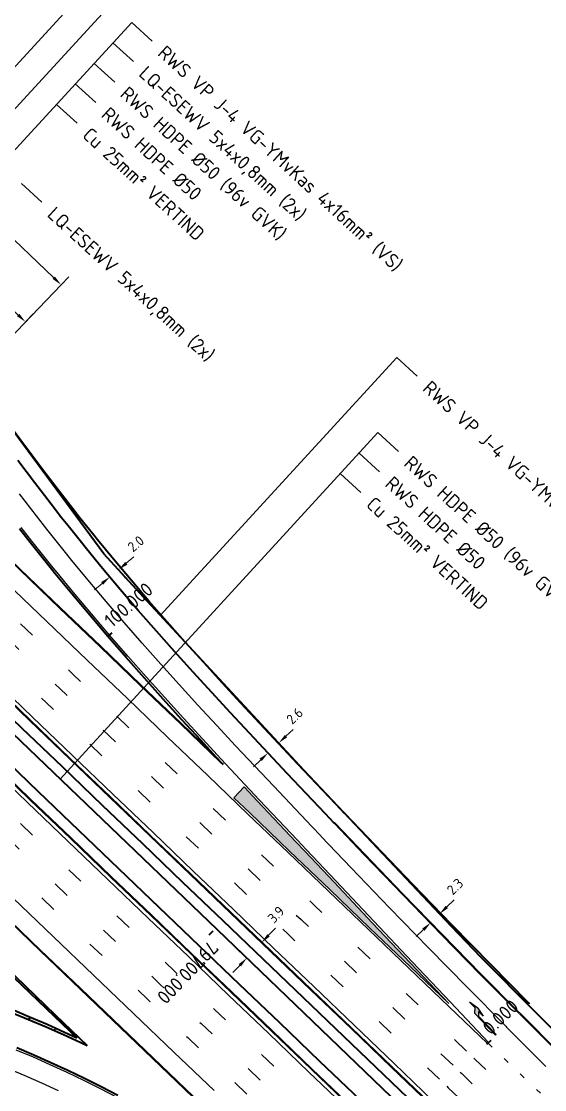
# Model space of a CAD drawing. Header units: metres. Extents: x 134219 to 139178, y 438661 to 444352.
# Drawn here: x 138627.3 to 138721.3, y 439096.6 to 439288.6 of the extents above; entities that cross this region are included whole.
import ezdxf
from ezdxf.enums import TextEntityAlignment as Align

# ---------------------------------------------------------------- set-up
doc = ezdxf.new("R2010")
doc.units = ezdxf.units.M
doc.linetypes.add('13strp', pattern=[4, 1, -3])
doc.linetypes.add('39strp', pattern=[12, 3, -9])
doc.layers.get('DEFPOINTS').update_dxf_attribs({"color": 193})
for name, color, linetype, lineweight in [('N-WE-KL-ET_LS_OV_KABEL-G', 10, 'KL-LS-OV-N', 35), ('N-WE-KL-ET_LS_OV_KABEL-M', 7, 'Continuous', 18), ('N-WE-KL-ET_LS_OV_KABEL-T25', 7, 'Continuous', 25), ('Utd-geleiderail-nw', 8, 'glm a2ee v014$0$f2m40080', 35), ('Utd-ondergr-nw', 8, '13strp', 35), ('X-XX-AL-AANPIJLING-S', 7, 'Continuous', 25)]:
    doc.layers.add(name, color=color, linetype=linetype, lineweight=lineweight)
doc.layers.add('Utd-weg-nw', color=8, linetype='Continuous')
doc.styles.add('alm a2ee v011$0$rtw_iso', font='NLCS-ISO.ttf')
doc.styles.add('NLCS-ISO', font='NLCS-ISO.ttf')
doc.styles.add('NLCS_18', font='NLCS-ISO.ttf', dxfattribs={"height": 1.8})
doc.linetypes.add('glm a2ee v014$0$f2m40080', pattern='A,2,-1,[160,RTW.shx,S=0.5,R=0,X=0,Y=0],-1', length=4)
doc.linetypes.add('KL-LS-OV-N', pattern='A,4,-1,[103,NLCS.SHX,S=0.75,R=0,X=0,Y=0],-1,4,-1.5,["0V",Standard,S=1,R=0,X=0,Y=-0.5],-3', length=14.5)
doc.dimstyles.new('NLCS_t18_pijl_Dimension_l3_h1', dxfattribs={"dimtxt": 1.8, "dimasz": 1.8, "dimexe": 2, "dimexo": 2, "dimgap": 0.7, "dimtad": 1, "dimdec": 1, "dimzin": 0, "dimdsep": 46, "dimtxsty": 'NLCS_18', "dimcen": 2.5, "dimdle": 2, "dimclrd": 256, "dimclre": 256, "dimclrt": 256, "dimadec": 1, "dimazin": 0, "dimtfac": 1, "dimtdec": 1, "dimtofl": 0, "dimtmove": 1, "dimatfit": 0, "dimfxl": 0, "dimtolj": 1, "dimtzin": 0, "dimlwd": 18, "dimlwe": 18, "dimarcsym": 0})

# ---------------------------------------------------------------- blocks, each defined once
blk = doc.blocks.new('Dwm A2 aanvulling$0$pijlre_750')
blk.add_hatch(color=256).paths.add_polyline_path([(5.2, -0.38), (4, -0.38), (5.7, -0.68), (7.5, -0.38), (6.2, -0.38), (5.45, 0.37), (0, 0.37), (0, 0.23), (4.6, 0.23)])
for p, q in [((0, 0.37), (5.45, 0.37)), ((0, 0.37), (0, 0.23)), ((0, 0.23), (4.6, 0.23)), ((5.2, -0.38), (4.6, 0.23)), ((6.2, -0.38), (5.45, 0.37)), ((4, -0.38), (5.2, -0.38)), ((5.7, -0.68), (4, -0.38)), ((5.7, -0.68), (7.5, -0.38)), ((6.2, -0.38), (7.5, -0.38))]:
    blk.add_line(p, q)
blk = doc.blocks.new('*D513')
at = {"layer": 'DEFPOINTS', "color": 0, "transparency": 16777216}
for p in [(138670.48, 439123.02), (138667.8, 439120.22), (138667.8, 439120.22)]:
    blk.add_point(p, dxfattribs=at)
at = {"layer": 'N-WE-KL-ET_LS_OV_KABEL-M', "linetype": 'Continuous', "lineweight": 18, "transparency": 16777216}
for p, q in [((138671.73, 439124.32), (138672.97, 439125.62)), ((138666.55, 439118.92), (138665.31, 439117.62))]:
    blk.add_line(p, q, dxfattribs=at)
at = {"layer": 'N-WE-KL-ET_LS_OV_KABEL-M', "lineweight": 18, "transparency": 16777216}
for p, q in [((138670.48, 439123.02), (138671.93, 439121.64)), ((138667.8, 439120.22), (138666.35, 439121.6))]:
    blk.add_line(p, q, dxfattribs=at)
at = {"layer": 'N-WE-KL-ET_LS_OV_KABEL-M', "transparency": 16777216}
for points in [[(138671.51, 439124.53), (138671.95, 439124.11), (138670.48, 439123.02)], [(138666.34, 439119.13), (138666.77, 439118.71), (138667.8, 439120.22)]]:
    blk.add_solid(points, dxfattribs=at)
at = {"layer": 'N-WE-KL-ET_LS_OV_KABEL-M', "transparency": 16777216, "insert": (138673.08, 439128.04), "char_height": 1.8, "attachment_point": 5, "rotation": 46.2058, "style": 'NLCS_18'}
blk.add_mtext('\\A1;3.9', dxfattribs=at)
blk = doc.blocks.new('*D521')
at = {"layer": 'DEFPOINTS', "color": 0, "transparency": 16777216}
for p in [(138702.44, 439128.17), (138702.44, 439128.17), (138700.82, 439126.59)]:
    blk.add_point(p, dxfattribs=at)
at = {"layer": 'N-WE-KL-ET_LS_OV_KABEL-M', "linetype": 'Continuous', "lineweight": 18, "transparency": 16777216}
for p, q in [((138703.74, 439129.42), (138705.03, 439130.68)), ((138699.53, 439125.34), (138698.23, 439124.08))]:
    blk.add_line(p, q, dxfattribs=at)
at = {"layer": 'N-WE-KL-ET_LS_OV_KABEL-M', "lineweight": 18, "transparency": 16777216}
for p, q in [((138702.44, 439128.17), (138703.84, 439126.74)), ((138700.82, 439126.59), (138702.21, 439125.16))]:
    blk.add_line(p, q, dxfattribs=at)
at = {"layer": 'N-WE-KL-ET_LS_OV_KABEL-M', "transparency": 16777216}
for points in [[(138703.53, 439129.64), (138703.95, 439129.21), (138702.44, 439128.17)], [(138699.32, 439125.55), (138699.73, 439125.12), (138700.82, 439126.59)]]:
    blk.add_solid(points, dxfattribs=at)
at = {"layer": 'N-WE-KL-ET_LS_OV_KABEL-M', "transparency": 16777216, "insert": (138705.22, 439133.09), "char_height": 1.8, "attachment_point": 5, "rotation": 44.1378, "style": 'NLCS_18'}
blk.add_mtext('\\A1;2.3', dxfattribs=at)
blk = doc.blocks.new('*D522')
at = {"layer": 'DEFPOINTS', "color": 0, "transparency": 16777216}
for p in [(138673.54, 439158.88), (138673.54, 439158.88), (138671.62, 439157.09)]:
    blk.add_point(p, dxfattribs=at)
at = {"layer": 'N-WE-KL-ET_LS_OV_KABEL-M', "linetype": 'Continuous', "lineweight": 18, "transparency": 16777216}
for p, q in [((138674.85, 439160.11), (138676.16, 439161.34)), ((138670.31, 439155.86), (138668.99, 439154.63))]:
    blk.add_line(p, q, dxfattribs=at)
at = {"layer": 'N-WE-KL-ET_LS_OV_KABEL-M', "lineweight": 18, "transparency": 16777216}
for p, q in [((138673.54, 439158.88), (138674.9, 439157.42)), ((138671.62, 439157.09), (138672.99, 439155.63))]:
    blk.add_line(p, q, dxfattribs=at)
at = {"layer": 'N-WE-KL-ET_LS_OV_KABEL-M', "transparency": 16777216}
for points in [[(138674.65, 439160.33), (138675.05, 439159.9), (138673.54, 439158.88)], [(138670.1, 439156.08), (138670.51, 439155.64), (138671.62, 439157.09)]]:
    blk.add_solid(points, dxfattribs=at)
at = {"layer": 'N-WE-KL-ET_LS_OV_KABEL-M', "transparency": 16777216, "insert": (138676.41, 439163.76), "char_height": 1.8, "attachment_point": 5, "rotation": 43.0938, "style": 'NLCS_18'}
blk.add_mtext('\\A1;2.6', dxfattribs=at)
blk = doc.blocks.new('*D523')
at = {"layer": 'DEFPOINTS', "color": 0, "transparency": 16777216}
for p in [(138644.78, 439190.03), (138644.78, 439190.03), (138643.22, 439188.73)]:
    blk.add_point(p, dxfattribs=at)
at = {"layer": 'N-WE-KL-ET_LS_OV_KABEL-M', "linetype": 'Continuous', "lineweight": 18, "transparency": 16777216}
for p, q in [((138646.16, 439191.18), (138647.54, 439192.33)), ((138641.84, 439187.58), (138640.45, 439186.43))]:
    blk.add_line(p, q, dxfattribs=at)
at = {"layer": 'N-WE-KL-ET_LS_OV_KABEL-M', "lineweight": 18, "transparency": 16777216}
for p, q in [((138644.78, 439190.03), (138646.06, 439188.49)), ((138643.22, 439188.73), (138644.5, 439187.19))]:
    blk.add_line(p, q, dxfattribs=at)
at = {"layer": 'N-WE-KL-ET_LS_OV_KABEL-M', "transparency": 16777216}
for points in [[(138645.97, 439191.41), (138646.35, 439190.95), (138644.78, 439190.03)], [(138641.65, 439187.81), (138642.03, 439187.35), (138643.22, 439188.73)]]:
    blk.add_solid(points, dxfattribs=at)
at = {"layer": 'N-WE-KL-ET_LS_OV_KABEL-M', "transparency": 16777216, "insert": (138647.89, 439194.7), "char_height": 1.8, "attachment_point": 5, "rotation": 39.7855, "style": 'NLCS_18'}
blk.add_mtext('\\A1;2.0', dxfattribs=at)
blk = doc.blocks.new('*D385')
at = {"layer": 'DEFPOINTS', "color": 0, "transparency": 16777216}
for p in [(138599.99, 439261.44), (138599.99, 439261.44), (138628.06, 439234.57)]:
    blk.add_point(p, dxfattribs=at)
at = {"layer": 'N-WE-KL-ET_LS_OV_KABEL-M', "lineweight": 18, "transparency": 16777216}
for p, q in [((138599.99, 439261.44), (138601.38, 439262.89)), ((138628.06, 439234.57), (138629.44, 439236.01))]:
    blk.add_line(p, q, dxfattribs=at)
at = {"layer": 'N-WE-KL-ET_LS_OV_KABEL-M', "linetype": 'Continuous', "lineweight": 18, "transparency": 16777216}
blk.add_line((138626.76, 439235.81), (138601.29, 439260.2), dxfattribs=at)
at = {"layer": 'N-WE-KL-ET_LS_OV_KABEL-M', "transparency": 16777216}
for points in [[(138601.5, 439260.42), (138601.09, 439259.98), (138599.99, 439261.44)], [(138626.97, 439236.03), (138626.55, 439235.59), (138628.06, 439234.57)]]:
    blk.add_solid(points, dxfattribs=at)
at = {"layer": 'N-WE-KL-ET_LS_OV_KABEL-M', "transparency": 16777216, "insert": (138615.13, 439249.16), "char_height": 1.8, "attachment_point": 5, "rotation": 316.2393, "style": 'NLCS_18'}
blk.add_mtext('\\A1;38.9', dxfattribs=at)
blk = doc.blocks.new('*D386')
at = {"layer": 'DEFPOINTS', "color": 0, "transparency": 16777216}
for p in [(138604.9, 439269.56), (138604.9, 439269.56), (138634.46, 439241.25)]:
    blk.add_point(p, dxfattribs=at)
at = {"layer": 'N-WE-KL-ET_LS_OV_KABEL-M', "lineweight": 18, "transparency": 16777216}
for p, q in [((138604.9, 439269.56), (138606.28, 439271.01)), ((138634.46, 439241.25), (138635.84, 439242.69))]:
    blk.add_line(p, q, dxfattribs=at)
at = {"layer": 'N-WE-KL-ET_LS_OV_KABEL-M', "linetype": 'Continuous', "lineweight": 18, "transparency": 16777216}
blk.add_line((138633.16, 439242.49), (138606.2, 439268.32), dxfattribs=at)
at = {"layer": 'N-WE-KL-ET_LS_OV_KABEL-M', "transparency": 16777216}
for points in [[(138606.4, 439268.53), (138605.99, 439268.1), (138604.9, 439269.56)], [(138633.37, 439242.71), (138632.95, 439242.28), (138634.46, 439241.25)]]:
    blk.add_solid(points, dxfattribs=at)
at = {"layer": 'N-WE-KL-ET_LS_OV_KABEL-M', "transparency": 16777216, "insert": (138620.78, 439256.56), "char_height": 1.8, "attachment_point": 5, "rotation": 316.2393, "style": 'NLCS_18'}
blk.add_mtext('\\A1;40.9', dxfattribs=at)

msp = doc.modelspace()

# ---------------------------------------------------------------- hatches: boundary and pattern name
at = {"layer": 'Utd-weg-nw', "linetype": 'Continuous'}
msp.add_hatch(color=256, dxfattribs=at).paths.add_polyline_path([(138704.08, 439112.04), (138697.21, 439119.31), (138690.35, 439126.58), (138683.48, 439133.85), (138678.21, 439139.44), (138676.62, 439141.13), (138669.76, 439148.41), (138667.36, 439150.98), (138665.49, 439149.03), (138668.27, 439146.37), (138675.48, 439139.45), (138682.7, 439132.53), (138689.92, 439125.61), (138697.14, 439118.69)])

# ---------------------------------------------------------------- linework, layer by layer
at = {"layer": 'N-WE-KL-ET_LS_OV_KABEL-G', "flags": 128}
msp.add_lwpolyline([(138793.83, 439038.48), (138767.87, 439063.94), (138739.59, 439090.45), (138709.87, 439120.39), (138704.57, 439125.91), (138678.08, 439153.98), (138649.93, 439184.37), (138642.16, 439192.9), (138624.34, 439217.05), (138615.39, 439229.37), (138606.02, 439243.82), (138595.98, 439261.16)], dxfattribs=at)
at = {"layer": 'N-WE-KL-ET_LS_OV_KABEL-G', "elevation": 1.38, "flags": 128}
msp.add_lwpolyline([(138601.66, 439183.6), (138613.92, 439171.92), (138660.91, 439126.84), (138707.71, 439081.89), (138754.75, 439037.02), (138768.95, 439023.34), (138801.31, 438992.45), (138850.33, 438944.62), (138871.04, 438924.99)], dxfattribs=at)
at = {"layer": 'N-WE-KL-ET_LS_OV_KABEL-M'}
msp.add_lwpolyline([(138589.15, 439193.93), (138634.46, 439241.25)], dxfattribs=at)
at = {"layer": 'Utd-geleiderail-nw', "linetype": 'Continuous', "flags": 128}
for points in [[(138620.2, 439168.49), (138627.42, 439161.57), (138634.64, 439154.64), (138641.86, 439147.72), (138649.07, 439140.8), (138656.29, 439133.88), (138663.51, 439126.96), (138670.73, 439120.04), (138677.95, 439113.12), (138685.17, 439106.2), (138692.38, 439099.28), (138699.6, 439092.36)], [(138623.13, 439157.09), (138630.35, 439150.17), (138637.57, 439143.25), (138644.78, 439136.33), (138652, 439129.41), (138659.22, 439122.49), (138666.44, 439115.57), (138673.66, 439108.64), (138680.87, 439101.72), (138688.09, 439094.8)]]:
    msp.add_lwpolyline(points, dxfattribs=at)
at = {"layer": 'Utd-ondergr-nw', "color": 7, "linetype": 'Continuous'}
for p, q in [((138642.86, 439178.03), (138643.62, 439178.68)), ((138661.71, 439125.08), (138661.02, 439124.36)), ((138710.94, 439104.76), (138711.67, 439105.45))]:
    msp.add_line(p, q, dxfattribs=at)
at = {"layer": 'Utd-ondergr-nw', "linetype": 'Continuous', "flags": 128}
for points in [[(138518.76, 439293.87), (138525.98, 439286.95), (138533.19, 439280.03), (138540.41, 439273.11), (138547.63, 439266.19), (138554.85, 439259.27), (138562.07, 439252.35), (138569.29, 439245.43), (138576.5, 439238.5), (138583.72, 439231.58), (138590.94, 439224.66), (138598.16, 439217.74), (138605.38, 439210.82), (138612.6, 439203.9), (138619.81, 439196.98), (138627.03, 439190.06), (138634.25, 439183.14), (138641.47, 439176.22), (138648.69, 439169.3), (138655.9, 439162.38), (138663.12, 439155.46), (138663.6, 439155)], [(138518.81, 439293.92), (138526.02, 439287), (138533.24, 439280.08), (138540.46, 439273.16), (138547.68, 439266.24), (138554.9, 439259.32), (138562.12, 439252.4), (138569.33, 439245.48), (138576.55, 439238.56), (138583.77, 439231.63), (138590.99, 439224.71), (138598.21, 439217.79), (138605.43, 439210.87), (138612.64, 439203.95), (138619.86, 439197.03), (138627.08, 439190.11), (138634.3, 439183.19), (138641.52, 439176.27), (138648.74, 439169.35), (138655.95, 439162.43), (138662.78, 439155.89)], [(138516.4, 439222.22), (138517.93, 439220.76), (138525.15, 439213.84), (138532.36, 439206.92), (138539.58, 439199.99), (138546.8, 439193.07), (138554.02, 439186.15), (138561.24, 439179.23), (138568.45, 439172.31), (138575.67, 439165.39), (138582.89, 439158.47), (138590.11, 439151.55), (138597.33, 439144.63), (138604.55, 439137.71), (138611.76, 439130.79), (138618.98, 439123.87), (138626.2, 439116.95), (138633.42, 439110.03), (138639.16, 439104.53)], [(138520.13, 439218.22), (138524.93, 439213.61), (138532.15, 439206.69), (138539.37, 439199.77), (138546.59, 439192.85), (138553.8, 439185.93), (138561.02, 439179.01), (138568.24, 439172.09), (138575.46, 439165.17), (138582.68, 439158.25), (138589.9, 439151.33), (138597.11, 439144.41), (138604.33, 439137.49), (138611.55, 439130.57), (138618.77, 439123.64), (138625.99, 439116.72), (138633.21, 439109.8), (138637.27, 439105.9)], [(138718.62, 439112.02), (138718.51, 439112.13), (138718.37, 439112.27), (138711.62, 439119.09), (138704.64, 439126.21), (138697.7, 439133.37), (138690.79, 439140.56), (138685.48, 439146.14), (138685.38, 439146.24), (138683.8, 439147.9), (138676.94, 439155.15), (138670.13, 439162.4), (138666.76, 439166.03), (138663.4, 439169.68), (138660.07, 439173.33), (138656.76, 439177.01), (138653.49, 439180.69), (138650.24, 439184.4), (138647.05, 439188.14), (138643.89, 439191.9), (138640.99, 439195.42), (138640.32, 439196.25), (138637.71, 439199.5), (138636.56, 439200.96), (138634.69, 439203.35), (138631.7, 439207.24), (138628.77, 439211.16), (138625.87, 439215.11)], [(138716.77, 439110.27), (138716.71, 439110.33), (138716.56, 439110.48), (138709.81, 439117.3), (138702.82, 439124.43), (138695.87, 439131.59), (138688.95, 439138.79), (138683.63, 439144.39), (138683.53, 439144.48), (138681.95, 439146.15), (138675.08, 439153.4), (138668.27, 439160.67), (138664.88, 439164.31), (138661.51, 439167.96), (138658.17, 439171.63), (138654.86, 439175.31), (138651.57, 439179.01), (138648.31, 439182.73), (138645.1, 439186.49), (138641.93, 439190.27), (138639.02, 439193.81), (138638.34, 439194.65), (138635.72, 439197.92), (138634.56, 439199.38), (138632.67, 439201.79), (138629.67, 439205.7), (138626.72, 439209.64)], [(138663.6, 439155), (138662.93, 439155.71), (138659.54, 439159.39), (138656.16, 439163.07), (138652.8, 439166.78), (138649.46, 439170.51), (138646.15, 439174.26), (138642.86, 439178.03), (138639.61, 439181.84), (138636.39, 439185.67), (138633.43, 439189.27), (138632.75, 439190.11), (138630.08, 439193.44), (138628.9, 439194.92), (138626.99, 439197.37)], [(138621.57, 439169.92), (138628.79, 439162.99), (138636.01, 439156.07), (138643.23, 439149.15), (138650.44, 439142.23), (138657.66, 439135.31), (138664.88, 439128.39), (138672.1, 439121.47), (138679.32, 439114.55), (138686.54, 439107.63), (138693.75, 439100.71), (138700.7, 439094.05)], [(138621.62, 439169.97), (138628.84, 439163.04), (138636.06, 439156.12), (138643.27, 439149.2), (138650.49, 439142.28), (138657.71, 439135.36), (138664.93, 439128.44), (138672.15, 439121.52), (138679.37, 439114.6), (138686.58, 439107.68), (138693.8, 439100.76), (138700.75, 439094.1)], [(138621.71, 439155.61), (138628.93, 439148.69), (138636.15, 439141.77), (138643.36, 439134.85), (138650.58, 439127.93), (138657.8, 439121.01), (138665.02, 439114.09), (138672.24, 439107.17), (138679.46, 439100.24), (138686.67, 439093.32)], [(138621.76, 439155.66), (138628.98, 439148.74), (138636.19, 439141.82), (138643.41, 439134.9), (138650.63, 439127.98), (138657.85, 439121.06), (138665.07, 439114.14), (138672.29, 439107.22), (138679.5, 439100.29), (138686.72, 439093.37)], [(138716.82, 439110.31), (138716.76, 439110.38), (138716.61, 439110.52), (138709.86, 439117.35), (138702.87, 439124.48), (138695.92, 439131.64), (138689, 439138.84), (138683.68, 439144.43), (138683.58, 439144.53)], [(138623.47, 439128.54), (138630.69, 439121.62), (138637.9, 439114.7), (138645.12, 439107.78), (138652.34, 439100.86), (138659.56, 439093.94)], [(138623.52, 439128.6), (138630.73, 439121.67), (138637.95, 439114.75), (138645.17, 439107.83), (138652.39, 439100.91), (138659.61, 439093.99)], [(138625.62, 439111.02), (138628.8, 439109.7), (138631.95, 439108.34), (138635.09, 439106.92), (138637.27, 439105.9)], [(138625.42, 439110.5), (138628.6, 439109.22), (138631.76, 439107.88), (138634.89, 439106.5), (138638.01, 439105.07), (138639.16, 439104.53)], [(138628.87, 439109.67), (138628.67, 439109.19)], [(138716.77, 439110.27), (138716.83, 439110.21), (138723.89, 439103.15)], [(138716.82, 439110.31), (138716.88, 439110.25), (138723.94, 439103.2)], [(138633.35, 439107.44), (138633.25, 439107.22)], [(138626.5, 439104.13), (138629.58, 439102.83), (138632.64, 439101.49), (138635.67, 439100.09), (138638.69, 439098.65), (138641.68, 439097.15), (138644.64, 439095.62)]]:
    msp.add_lwpolyline(points, dxfattribs=at)
at = {"layer": 'Utd-weg-nw', "linetype": '39strp', "flags": 128}
for points in [[(138401.94, 439396.25), (138405.67, 439392.66), (138412.89, 439385.74), (138420.11, 439378.82), (138427.33, 439371.9), (138434.55, 439364.98), (138441.76, 439358.06), (138448.98, 439351.14), (138456.2, 439344.22), (138463.42, 439337.3), (138470.64, 439330.38), (138477.86, 439323.46), (138485.07, 439316.54), (138492.29, 439309.62), (138499.51, 439302.69), (138506.73, 439295.77), (138513.95, 439288.85), (138521.17, 439281.93), (138528.38, 439275.01), (138535.6, 439268.09), (138542.82, 439261.17), (138550.04, 439254.25), (138557.26, 439247.33), (138564.48, 439240.41), (138571.69, 439233.49), (138578.91, 439226.57), (138586.13, 439219.65), (138593.35, 439212.73), (138600.57, 439205.81), (138607.79, 439198.88), (138615, 439191.96), (138622.22, 439185.04), (138629.44, 439178.12), (138636.66, 439171.2), (138643.88, 439164.28), (138651.09, 439157.36), (138658.31, 439150.44), (138665.53, 439143.52), (138672.75, 439136.6), (138679.97, 439129.68), (138687.19, 439122.76), (138694.4, 439115.84), (138701.62, 439108.92), (138708.57, 439102.26)], [(138399.52, 439393.72), (138403.25, 439390.14), (138410.47, 439383.22), (138417.69, 439376.3), (138424.91, 439369.38), (138432.12, 439362.45), (138439.34, 439355.53), (138446.56, 439348.61), (138453.78, 439341.69), (138461, 439334.77), (138468.22, 439327.85), (138475.43, 439320.93), (138482.65, 439314.01), (138489.87, 439307.09), (138497.09, 439300.17), (138504.31, 439293.25), (138511.53, 439286.33), (138518.74, 439279.41), (138525.96, 439272.49), (138533.18, 439265.57), (138540.4, 439258.64), (138547.62, 439251.72), (138554.83, 439244.8), (138562.05, 439237.88), (138569.27, 439230.96), (138576.49, 439224.04), (138583.71, 439217.12), (138590.93, 439210.2), (138598.14, 439203.28), (138605.36, 439196.36), (138612.58, 439189.44), (138619.8, 439182.52), (138627.02, 439175.6), (138634.24, 439168.68), (138641.45, 439161.75), (138648.67, 439154.83), (138655.89, 439147.91), (138663.11, 439140.99), (138670.33, 439134.07), (138677.55, 439127.15), (138684.76, 439120.23), (138691.98, 439113.31), (138699.2, 439106.39), (138706.15, 439099.73)], [(138397.09, 439391.19), (138400.83, 439387.61), (138408.05, 439380.69), (138415.26, 439373.77), (138422.48, 439366.85), (138429.7, 439359.93), (138436.92, 439353.01), (138444.14, 439346.09), (138451.36, 439339.17), (138458.57, 439332.25), (138465.79, 439325.32), (138473.01, 439318.4), (138480.23, 439311.48), (138487.45, 439304.56), (138494.67, 439297.64), (138501.88, 439290.72), (138509.1, 439283.8), (138516.32, 439276.88), (138523.54, 439269.96), (138530.76, 439263.04), (138537.98, 439256.12), (138545.19, 439249.2), (138552.41, 439242.28), (138559.63, 439235.36), (138566.85, 439228.44), (138574.07, 439221.51), (138581.29, 439214.59), (138588.5, 439207.67), (138595.72, 439200.75), (138602.94, 439193.83), (138610.16, 439186.91), (138617.38, 439179.99), (138624.6, 439173.07), (138631.81, 439166.15), (138639.03, 439159.23), (138646.25, 439152.31), (138653.47, 439145.39), (138660.69, 439138.47), (138667.91, 439131.55), (138675.12, 439124.62), (138682.34, 439117.7), (138689.56, 439110.78), (138696.78, 439103.86), (138703.72, 439097.2)], [(138384.64, 439376.95), (138387.75, 439373.97), (138394.97, 439367.05), (138402.18, 439360.13), (138409.4, 439353.21), (138416.62, 439346.29), (138423.84, 439339.37), (138431.06, 439332.44), (138438.28, 439325.52), (138445.49, 439318.6), (138452.71, 439311.68), (138459.93, 439304.76), (138467.15, 439297.84), (138474.37, 439290.92), (138481.59, 439284), (138488.8, 439277.08), (138496.02, 439270.16), (138503.24, 439263.24), (138510.46, 439256.32), (138517.68, 439249.4), (138524.9, 439242.48), (138532.11, 439235.55), (138539.33, 439228.63), (138546.55, 439221.71), (138553.77, 439214.79), (138560.99, 439207.87), (138568.21, 439200.95), (138575.42, 439194.03), (138582.64, 439187.11), (138589.86, 439180.19), (138597.08, 439173.27), (138604.3, 439166.35), (138611.52, 439159.43), (138618.73, 439152.51), (138625.95, 439145.59), (138633.17, 439138.66), (138640.39, 439131.74), (138647.61, 439124.82), (138654.83, 439117.9), (138662.04, 439110.98), (138669.26, 439104.06), (138676.48, 439097.14), (138683.7, 439090.22), (138690.92, 439083.3), (138698.14, 439076.38), (138705.35, 439069.46), (138712.57, 439062.54), (138719.79, 439055.62), (138722.29, 439053.22), (138727.01, 439048.7), (138734.23, 439041.77), (138741.44, 439034.85), (138748.66, 439027.93), (138755.88, 439021.01), (138763.1, 439014.09), (138770.32, 439007.17), (138777.54, 439000.25), (138784.75, 438993.33), (138791.97, 438986.41), (138799.1, 438979.58)], [(138382.22, 439374.42), (138385.33, 439371.44), (138392.54, 439364.52), (138399.76, 439357.6), (138406.98, 439350.68), (138414.2, 439343.76), (138421.42, 439336.84), (138428.64, 439329.92), (138435.85, 439323), (138443.07, 439316.08), (138450.29, 439309.16), (138457.51, 439302.24), (138464.73, 439295.31), (138471.95, 439288.39), (138479.16, 439281.47), (138486.38, 439274.55), (138493.6, 439267.63), (138500.82, 439260.71), (138508.04, 439253.79), (138515.26, 439246.87), (138522.47, 439239.95), (138529.69, 439233.03), (138536.91, 439226.11), (138544.13, 439219.19), (138551.35, 439212.27), (138558.57, 439205.35), (138565.78, 439198.42), (138573, 439191.5), (138580.22, 439184.58), (138587.44, 439177.66), (138594.66, 439170.74), (138601.87, 439163.82), (138609.09, 439156.9), (138616.31, 439149.98), (138623.53, 439143.06), (138630.75, 439136.14), (138637.97, 439129.22), (138645.18, 439122.3), (138652.4, 439115.38), (138659.62, 439108.46), (138666.84, 439101.53), (138674.06, 439094.61), (138681.28, 439087.69), (138688.49, 439080.77), (138695.71, 439073.85), (138702.93, 439066.93), (138710.15, 439060.01), (138717.37, 439053.09), (138719.87, 439050.7), (138724.59, 439046.17), (138731.8, 439039.25), (138739.02, 439032.33), (138746.24, 439025.41), (138753.46, 439018.49), (138760.68, 439011.57), (138767.9, 439004.65), (138775.11, 438997.72), (138782.33, 438990.8), (138789.55, 438983.88), (138796.68, 438977.05)], [(138379.79, 439371.9), (138382.9, 439368.92), (138390.12, 439362), (138397.34, 439355.07), (138404.56, 439348.15), (138411.78, 439341.23), (138419, 439334.31), (138426.21, 439327.39), (138433.43, 439320.47), (138440.65, 439313.55), (138447.87, 439306.63), (138455.09, 439299.71), (138462.3, 439292.79), (138469.52, 439285.87), (138476.74, 439278.95), (138483.96, 439272.03), (138491.18, 439265.11), (138498.4, 439258.18), (138505.61, 439251.26), (138512.83, 439244.34), (138520.05, 439237.42), (138527.27, 439230.5), (138534.49, 439223.58), (138541.71, 439216.66), (138548.92, 439209.74), (138556.14, 439202.82), (138563.36, 439195.9), (138570.58, 439188.98), (138577.8, 439182.06), (138585.02, 439175.14), (138592.23, 439168.22), (138599.45, 439161.29), (138606.67, 439154.37), (138613.89, 439147.45), (138621.11, 439140.53), (138628.33, 439133.61), (138635.54, 439126.69), (138642.76, 439119.77), (138649.98, 439112.85), (138657.2, 439105.93), (138664.42, 439099.01), (138671.64, 439092.09), (138678.85, 439085.17), (138686.07, 439078.25), (138693.29, 439071.33), (138700.51, 439064.4), (138707.73, 439057.48), (138714.95, 439050.56), (138717.44, 439048.17), (138722.16, 439043.64), (138729.38, 439036.72), (138736.6, 439029.8), (138743.82, 439022.88), (138751.04, 439015.96), (138758.26, 439009.04), (138765.47, 439002.12), (138772.69, 438995.2), (138779.91, 438988.28), (138787.13, 438981.36), (138794.25, 438974.53)], [(138708.57, 439102.26), (138708.84, 439101.99), (138716.06, 439095.07), (138723.28, 439088.15), (138730.5, 439081.23), (138737.71, 439074.31), (138740.21, 439071.92), (138744.93, 439067.39), (138752.15, 439060.47), (138759.37, 439053.55), (138766.59, 439046.63), (138773.81, 439039.71), (138781.02, 439032.79), (138788.24, 439025.87), (138795.46, 439018.95), (138802.68, 439012.03), (138809.9, 439005.1), (138817.12, 438998.18), (138823.55, 438992.01), (138824.33, 438991.26), (138831.55, 438984.34), (138838.77, 438977.42), (138845.99, 438970.5), (138853.21, 438963.58), (138860.43, 438956.66), (138867.64, 438949.74), (138874.86, 438942.82), (138882.08, 438935.9), (138889.3, 438928.98)], [(138706.15, 439099.73), (138706.42, 439099.47), (138713.64, 439092.55), (138720.86, 439085.63), (138728.07, 439078.71), (138735.29, 439071.79), (138737.79, 439069.39), (138742.51, 439064.86), (138749.73, 439057.94), (138756.95, 439051.02), (138764.17, 439044.1), (138771.38, 439037.18), (138778.6, 439030.26), (138785.82, 439023.34), (138793.04, 439016.42), (138800.26, 439009.5), (138807.48, 439002.58), (138814.69, 438995.66), (138821.13, 438989.49), (138821.91, 438988.74), (138829.13, 438981.82), (138836.35, 438974.9), (138843.57, 438967.97), (138850.79, 438961.05), (138858, 438954.13), (138865.22, 438947.21), (138872.44, 438940.29), (138879.66, 438933.37), (138886.88, 438926.45)], [(138703.72, 439097.2), (138704, 439096.94), (138711.22, 439090.02), (138718.43, 439083.1), (138725.65, 439076.18), (138732.87, 439069.26), (138735.37, 439066.86), (138740.09, 439062.34), (138747.31, 439055.42), (138754.53, 439048.5), (138761.74, 439041.58), (138768.96, 439034.66), (138776.18, 439027.73), (138783.4, 439020.81), (138790.62, 439013.89), (138797.83, 439006.97), (138805.05, 439000.05), (138812.27, 438993.13), (138818.71, 438986.96), (138819.49, 438986.21), (138826.71, 438979.29), (138833.93, 438972.37), (138841.14, 438965.45), (138848.36, 438958.53), (138855.58, 438951.61), (138862.8, 438944.69), (138870.02, 438937.77), (138877.24, 438930.84), (138884.45, 438923.92)]]:
    msp.add_lwpolyline(points, dxfattribs=at)
at = {"layer": 'Utd-weg-nw', "linetype": 'Continuous', "flags": 128}
for points in [[(138714.33, 439107.97), (138714.33, 439107.97), (138714.19, 439108.11), (138707.42, 439114.95), (138700.42, 439122.09), (138693.46, 439129.27), (138686.53, 439136.48), (138681.19, 439142.08), (138681.1, 439142.18), (138679.51, 439143.85), (138672.64, 439151.11), (138665.81, 439158.39), (138662.42, 439162.04), (138659.04, 439165.7), (138655.68, 439169.38), (138652.35, 439173.08), (138649.05, 439176.8), (138645.78, 439180.55), (138642.55, 439184.32), (138639.35, 439188.13), (138636.42, 439191.7), (138635.74, 439192.54), (138633.09, 439195.83), (138631.93, 439197.3), (138630.03, 439199.74), (138627.01, 439203.67)], [(138711.23, 439105.04), (138704.37, 439112.31), (138697.5, 439119.58), (138690.64, 439126.86), (138683.78, 439134.13), (138678.5, 439139.72), (138676.91, 439141.4), (138670.06, 439148.68), (138663.23, 439155.99), (138659.83, 439159.66), (138656.45, 439163.34), (138653.09, 439167.05), (138649.76, 439170.77), (138646.45, 439174.52), (138643.16, 439178.29), (138639.91, 439182.09), (138636.7, 439185.93), (138633.74, 439189.52), (138633.06, 439190.37), (138630.39, 439193.69), (138629.22, 439195.17), (138627.3, 439197.62)], [(138624.71, 439187.64), (138631.93, 439180.72), (138639.15, 439173.8), (138646.37, 439166.88), (138653.59, 439159.96), (138660.8, 439153.04), (138668.02, 439146.12), (138675.24, 439139.2), (138682.46, 439132.28), (138689.68, 439125.36), (138696.9, 439118.43), (138704.11, 439111.51), (138711.06, 439104.85)], [(138622.1, 439170.47), (138629.32, 439163.55), (138636.54, 439156.63), (138643.76, 439149.71), (138650.98, 439142.79), (138658.2, 439135.87), (138665.41, 439128.95), (138672.63, 439122.03), (138679.85, 439115.11), (138687.07, 439108.18), (138694.29, 439101.26), (138701.23, 439094.6)], [(138621.23, 439155.1), (138628.44, 439148.18), (138635.66, 439141.26), (138642.88, 439134.34), (138650.1, 439127.42), (138657.32, 439120.5), (138664.54, 439113.58), (138671.75, 439106.66), (138678.97, 439099.74), (138686.19, 439092.82)], [(138625.83, 439131.01), (138633.05, 439124.09), (138640.27, 439117.17), (138647.49, 439110.25), (138654.71, 439103.33), (138661.93, 439096.41)], [(138714.33, 439107.97), (138714.45, 439107.84), (138721.53, 439100.77)], [(138626.35, 439103.76), (138629.42, 439102.47), (138632.47, 439101.12), (138635.5, 439099.73), (138638.51, 439098.29), (138641.49, 439096.8), (138644.45, 439095.26)], [(138624.96, 439100.39), (138627.98, 439099.11), (138630.97, 439097.79), (138633.95, 439096.42)]]:
    msp.add_lwpolyline(points, dxfattribs=at)
at = {"layer": 'Utd-weg-nw', "linetype": 'Continuous'}
msp.add_lwpolyline([(138704.08, 439112.04), (138697.21, 439119.31), (138690.35, 439126.58), (138683.48, 439133.85), (138678.21, 439139.44), (138676.62, 439141.13), (138669.76, 439148.41), (138667.36, 439150.98), (138665.49, 439149.03), (138668.27, 439146.37), (138675.48, 439139.45), (138682.7, 439132.53), (138689.92, 439125.61), (138697.14, 439118.69), (138704.08, 439112.04)], dxfattribs=at)
at = {"layer": 'Utd-weg-nw', "linetype": '13strp', "flags": 128}
msp.add_lwpolyline([(138711.15, 439104.94), (138711.42, 439104.68), (138718.64, 439097.76), (138725.86, 439090.84), (138733.07, 439083.92), (138740.29, 439077), (138742.79, 439074.61), (138747.51, 439070.08), (138754.73, 439063.16), (138761.95, 439056.24), (138769.17, 439049.32), (138776.38, 439042.4), (138783.6, 439035.48), (138790.82, 439028.56), (138798.04, 439021.63), (138805.26, 439014.71), (138812.48, 439007.79), (138819.69, 439000.87), (138826.13, 438994.7), (138826.91, 438993.95), (138834.13, 438987.03), (138841.35, 438980.11), (138848.57, 438973.19), (138855.79, 438966.27), (138863, 438959.35), (138870.22, 438952.43), (138877.44, 438945.51), (138884.66, 438938.59), (138891.88, 438931.67)], dxfattribs=at)
at = {"layer": 'X-XX-AL-AANPIJLING-S'}
for p, q in [((138600.82, 439252.8), (138683.2, 439342.69)), ((138580.37, 439222.89), (138682.72, 439334.58)), ((138647.16, 439288.41), (138574.67, 439209.31)), ((138650.84, 439285.04), (138647.16, 439288.41)), ((138647.46, 439281.35), (138643.78, 439284.73)), ((138644.09, 439277.66), (138640.4, 439281.04)), ((138640.71, 439273.98), (138637.02, 439277.35)), ((138637.33, 439270.29), (138633.64, 439273.67)), ((138631.02, 439256.07), (138627.33, 439259.45)), ((138694.75, 439228.17), (138652.28, 439181.83)), ((138698.43, 439224.79), (138694.75, 439228.17)), ((138691.36, 439214.67), (138634.28, 439152.38)), ((138695.05, 439211.3), (138691.36, 439214.67)), ((138691.67, 439207.61), (138687.98, 439210.99)), ((138688.29, 439203.92), (138684.61, 439207.3))]:
    msp.add_line(p, q, dxfattribs=at)

# ---------------------------------------------------------------- block references
at = {"layer": 'Utd-weg-nw', "linetype": 'Continuous', "rotation": 133.7529413515054}
msp.add_blockref('Dwm A2 aanvulling$0$pijlre_750', (138712.75, 439106.63), dxfattribs=at)

# ---------------------------------------------------------------- texts
at = {"layer": 'N-WE-KL-ET_LS_OV_KABEL-T25', "style": 'NLCS-ISO'}
for s, p in [('RWS VP J-4 VG-YMvKas 4x16mm² (VS)', (138652.47, 439283.54)), ('LQ-ESEWV 5x4x0,8mm (2x)', (138649.09, 439279.86)), ('RWS HDPE Ø50 (96v GVK)', (138645.72, 439276.17)), ('RWS HDPE Ø50', (138642.34, 439272.48)), ('Cu 25mm² VERTIND', (138638.96, 439268.8)), ('LQ-ESEWV 5x4x0,8mm (2x)', (138632.65, 439254.57)), ('RWS VP J-4 VG-YMvKas 4x16mm² (VS)', (138700.06, 439223.3)), ('RWS HDPE Ø50 (96v GVK)', (138696.68, 439209.8)), ('RWS HDPE Ø50', (138693.3, 439206.12)), ('Cu 25mm² VERTIND', (138689.92, 439202.43))]:
    msp.add_text(s, height=2.5, rotation=317.498, dxfattribs=at).set_placement(p, align=Align.MIDDLE_LEFT)
at = {"layer": 'Utd-ondergr-nw', "color": 7, "style": 'alm a2ee v011$0$rtw_iso'}
for s, rotation, p in [('100.000', 40.7841, (138643.59, 439179.48)), ('79700.000', 226.2055, (138661.12, 439123.57)), ('0.000', 43.344, (138711.6, 439106.25))]:
    msp.add_text(s, height=2.5, rotation=rotation, dxfattribs=at).set_placement(p)

# ---------------------------------------------------------------- dimensions: what is measured, and where the dimension line sits
at = {"layer": 'N-WE-KL-ET_LS_OV_KABEL-M'}
for p1, p2, picture, middle in [((138634.46, 439241.25), (138604.9, 439269.56), '*D386', (138620.78, 439256.56)), ((138628.06, 439234.57), (138599.99, 439261.44), '*D385', (138615.13, 439249.16))]:
    dim = msp.add_aligned_dim(p1=p1, p2=p2, distance=0, dimstyle='NLCS_t18_pijl_Dimension_l3_h1', dxfattribs=at)
    dim.commit()
    dim.dimension.update_dxf_attribs({"geometry": picture, "text_midpoint": middle})
for base, p1, p2, angle, picture, middle in [((138644.78, 439190.03), (138643.22, 439188.73), (138644.78, 439190.03), 39.7855, '*D523', (138648.91, 439193.47)), ((138673.54, 439158.88), (138671.62, 439157.09), (138673.54, 439158.88), 43.0938, '*D522', (138677.5, 439162.59)), ((138702.44, 439128.17), (138700.82, 439126.59), (138702.44, 439128.17), 44.1378, '*D521', (138706.33, 439131.94)), ((138667.8, 439120.22), (138670.48, 439123.02), (138667.8, 439120.22), 226.2058, '*D513', (138674.24, 439126.94))]:
    dim = msp.add_linear_dim(base=base, p1=p1, p2=p2, angle=angle, dimstyle='NLCS_t18_pijl_Dimension_l3_h1', dxfattribs=at)
    dim.commit()
    dim.dimension.update_dxf_attribs({"geometry": picture, "text_midpoint": middle, "dimtype": 161})

doc.saveas('drawing.dxf')
